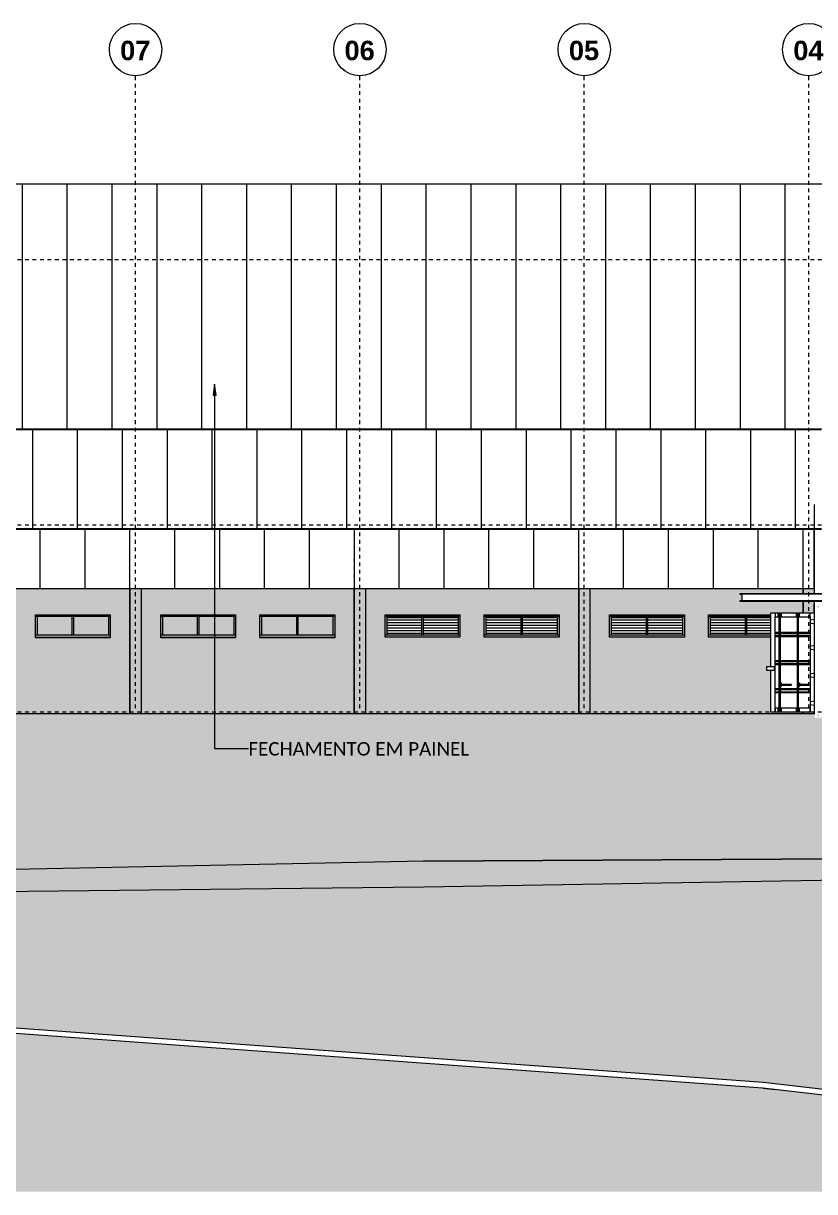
# Model space of a CAD drawing. Header units: metres. Extents: x -3 to 469, y -13 to 19.
# Drawn here: x 188.41 to 209.57, y -12.83 to 18.42 of the extents above; entities that cross this region are included whole.
import ezdxf

# ---------------------------------------------------------------- set-up
doc = ezdxf.new("R2010")
doc.units = ezdxf.units.M
doc.linetypes.add('Center', pattern=[0.03, 0.012, -0.006, 0.006, -0.006])
doc.linetypes.add('Grid Line', pattern=[0.022225, 0.0127, -0.003175, 0.003175, -0.003175])
for name, color, linetype, lineweight in [('0-1', 7, 'Continuous', 5), ('A-ANNO-KEYN', 7, 'Continuous', 5), ('A-DETL-1', 7, 'Continuous', 20), ('A-DETL-2', 7, 'Continuous', 15), ('A-DETL-3', 7, 'Continuous', 25), ('A-FLOR', 7, 'Continuous', 9), ('A-GLAZ-1', 7, 'Continuous', 5), ('A-GLAZ-CWMG', 7, 'Continuous', 5), ('A-WALL', 7, 'Continuous', 9), ('I-WALL', 7, 'Continuous', 9), ('S-COLS', 7, 'Continuous', 9), ('S-GRID-IDEN', 7, 'Continuous', 5), ('S-GRID-IDEN-1', 7, 'Continuous', 18)]:
    doc.layers.add(name, color=color, linetype=linetype, lineweight=lineweight)
for name, color, linetype, lineweight, true_color in [('A-DETL-GENF-1', 7, 'Continuous', 5, 0xb8a087), ('A-FLOR-LEVL-2', 7, 'Center', 5, 0x0080c0), ('A-FLOR-PATT-2', 7, 'Continuous', 20, 0xc0c0c0), ('A-FLOR-PATT-6', 7, 'Continuous', 20, 0xb8c78b), ('A-FLOR-PATT-7', 7, 'Continuous', 20, 0xd3dcb8), ('A-GENM-1', 7, 'Continuous', 9, 0xaaaaaa), ('A-GLAZ-2', 7, 'Continuous', 5, 0xdae3e0), ('A-GLAZ-3', 7, 'Continuous', 5, 0xf2f2f2), ('A-GLAZ-CWMG-1', 7, 'Continuous', 5, 0xf2f2f2), ('A-GLAZ-CWMG-2', 7, 'Continuous', 5, 0xe9e9e9), ('A-WALL-1', 7, 'Continuous', 9, 0xaaaaaa), ('A-WALL-PATT-2', 7, 'Continuous', 5, 0x5f5f5f), ('A-WALL-PATT-3', 7, 'Continuous', 5, 0x515151), ('A-WALL-PATT-6', 9, 'Continuous', 5, 0x808080), ('S-COLS-2', 7, 'Continuous', 9, 0xe3e2df), ('S-GRID-1', 9, 'Grid Line', 5, 0x808080)]:
    doc.layers.add(name, color=color, linetype=linetype, lineweight=lineweight, true_color=true_color)
doc.styles.add('Arial_B', font='arialbd.ttf', dxfattribs={"height": 0.52})
doc.styles.add('Calibri_2', font='calibri.ttf', dxfattribs={"height": 0.36})

# ---------------------------------------------------------------- blocks, each defined once
blk = doc.blocks.new('Viga-004 15714 - Viga-004 15714-296150-FACHADA 02')
at = {"layer": 'A-GENM-1'}
for p, q in [((-17.842, 2.47), (-17.96, 2.451)), ((-17.96, 2.451), (-17.96, 2.381)), ((-17.96, 2.381), (-17.842, 2.361))]:
    blk.add_line(p, q, dxfattribs=at)
blk = doc.blocks.new('Viga-004 15749 - Viga-004 15749-296241-FACHADA 02')
at = {"layer": 'A-GENM-1'}
for p, q in [((-17.842, 1.034), (-17.96, 1.014)), ((-17.96, 1.014), (-17.96, 0.944)), ((-17.96, 0.944), (-17.842, 0.924))]:
    blk.add_line(p, q, dxfattribs=at)
blk = doc.blocks.new('Viga-002 15894 - Viga-002 15894-296464-FACHADA 02')
at = {"layer": 'A-GENM-1'}
for p, q in [((-18.326, 2.541), (-18.326, 2.641)), ((-18.326, 2.641), (-18.308, 2.641)), ((-18.308, 2.541), (-18.326, 2.541)), ((-18.27, 2.641), (-18.251, 2.641)), ((-18.251, 2.541), (-18.27, 2.541)), ((-18.251, 2.641), (-18.251, 2.541))]:
    blk.add_line(p, q, dxfattribs=at)
blk = doc.blocks.new('Viga-007 16342 - Viga-007 16342-296873-FACHADA 02')
at = {"layer": 'A-GENM-1'}
for p, q in [((-18.797, 2.125), (-18.9, 2.125)), ((-18.9, 2.102), (-18.797, 2.102)), ((-18.9, 2.042), (-18.797, 2.042)), ((-18.9, 2.02), (-18.797, 2.02)), ((-18.308, 2.125), (-18.757, 2.125)), ((-18.757, 2.102), (-18.308, 2.102)), ((-18.757, 2.042), (-18.308, 2.042)), ((-18.757, 2.02), (-18.308, 2.02)), ((-17.96, 2.125), (-18.27, 2.125)), ((-18.27, 2.102), (-17.96, 2.102)), ((-18.27, 2.042), (-17.96, 2.042)), ((-18.27, 2.02), (-17.96, 2.02)), ((-18.9, 1.375), (-18.797, 1.375)), ((-18.9, 1.352), (-18.797, 1.352)), ((-18.9, 1.292), (-18.797, 1.292)), ((-18.9, 1.27), (-18.797, 1.27)), ((-18.758, 1.375), (-18.307, 1.375)), ((-18.758, 1.352), (-18.307, 1.352)), ((-18.758, 1.292), (-18.307, 1.292)), ((-18.758, 1.27), (-18.307, 1.27)), ((-18.27, 1.375), (-17.96, 1.375)), ((-18.27, 1.352), (-17.96, 1.352)), ((-18.27, 1.292), (-17.96, 1.292)), ((-18.27, 1.27), (-17.96, 1.27)), ((-18.9, 0.625), (-18.797, 0.625)), ((-18.9, 0.602), (-18.797, 0.602)), ((-18.9, 0.542), (-18.797, 0.542)), ((-18.9, 0.52), (-18.797, 0.52)), ((-18.758, 0.625), (-18.308, 0.625)), ((-18.758, 0.602), (-18.308, 0.602)), ((-18.758, 0.542), (-18.308, 0.542)), ((-18.758, 0.52), (-18.308, 0.52)), ((-18.27, 0.625), (-17.96, 0.625)), ((-18.27, 0.602), (-17.96, 0.602)), ((-18.27, 0.542), (-17.96, 0.542)), ((-18.27, 0.52), (-17.96, 0.52))]:
    blk.add_line(p, q, dxfattribs=at)
blk = doc.blocks.new('Viga-004 16632 - Viga-004 16632-297169-FACHADA 02')
at = {"layer": 'A-GENM-1'}
for p, q in [((-17.842, 0.291), (-17.96, 0.271)), ((-17.96, 0.271), (-17.96, 0.201)), ((-17.96, 0.201), (-17.842, 0.182))]:
    blk.add_line(p, q, dxfattribs=at)
blk = doc.blocks.new('PL 22935 - PL 22935-299407-FACHADA 02')
at = {"layer": 'A-GENM-1'}
for p, q in [((-18.795, 2.642), (-18.795, 0.002)), ((-18.757, 2.642), (-18.795, 2.642)), ((-18.757, 0.002), (-18.757, 2.642)), ((-18.795, 0.002), (-18.757, 0.002))]:
    blk.add_line(p, q, dxfattribs=at)
blk = doc.blocks.new('PL 23259 - PL 23259-299851-FACHADA 02')
at = {"layer": 'A-GENM-1'}
for p, q in [((-18.308, 2.642), (-18.308, 0.002)), ((-18.27, 2.642), (-18.308, 2.642)), ((-18.27, 0.002), (-18.27, 2.642)), ((-18.308, 0.002), (-18.27, 0.002))]:
    blk.add_line(p, q, dxfattribs=at)
blk = doc.blocks.new('Viga-002 23859 - Viga-002 23859-300181-FACHADA 02')
at = {"layer": 'A-GENM-1'}
for p, q in [((-19.12, 1.112), (-19.12, 1.212)), ((-19.12, 1.212), (-18.92, 1.212)), ((-18.92, 1.112), (-19.12, 1.112)), ((-18.92, 1.212), (-18.92, 1.112))]:
    blk.add_line(p, q, dxfattribs=at)
blk = doc.blocks.new('Viga-002 23940 - Viga-002 23940-300328-FACHADA 02')
at = {"layer": 'A-GENM-1'}
for p, q in [((-18.326, 0.002), (-18.326, 0.102)), ((-18.326, 0.102), (-18.308, 0.102)), ((-18.308, 0.002), (-18.326, 0.002)), ((-18.27, 0.102), (-18.251, 0.102)), ((-18.251, 0.002), (-18.27, 0.002)), ((-18.251, 0.102), (-18.251, 0.002))]:
    blk.add_line(p, q, dxfattribs=at)
blk = doc.blocks.new('Viga-002 23945 - Viga-002 23945-300342-FACHADA 02')
at = {"layer": 'A-GENM-1'}
for p, q in [((-18.27, 0.714), (-18.249, 0.714)), ((-18.27, 0.678), (-18.249, 0.678)), ((-18.249, 0.714), (-18.249, 0.678))]:
    blk.add_line(p, q, dxfattribs=at)
blk = doc.blocks.new('Viga-002 23962 - Viga-002 23962-300357-FACHADA 02')
at = {"layer": 'A-GENM-1'}
for p, q in [((-18.249, 0.714), (-18.249, 0.744)), ((-18.249, 0.744), (-17.984, 0.744)), ((-18.249, 0.714), (-17.984, 0.714)), ((-17.984, 0.744), (-17.984, 0.714))]:
    blk.add_line(p, q, dxfattribs=at)
blk = doc.blocks.new('Viga-002 24129 - Viga-002 24129-300683-FACHADA 02')
at = {"layer": 'A-GENM-1'}
for p, q in [((-18.736, 0.714), (-18.736, 0.744)), ((-18.736, 0.744), (-18.472, 0.744)), ((-18.736, 0.714), (-18.472, 0.714)), ((-18.472, 0.744), (-18.472, 0.714))]:
    blk.add_line(p, q, dxfattribs=at)
blk = doc.blocks.new('Viga-004 25329 - Viga-004 25329-303357-FACHADA 02')
at = {"layer": 'A-GENM-1'}
for p, q in [((-17.842, 1.775), (-17.96, 1.755)), ((-17.96, 1.755), (-17.96, 1.685)), ((-17.96, 1.685), (-17.842, 1.665))]:
    blk.add_line(p, q, dxfattribs=at)
blk = doc.blocks.new('Viga-002 25334 - Viga-002 25334-303371-FACHADA 02')
at = {"layer": 'A-GENM-1'}
for p, q in [((-18.814, 0.002), (-18.814, 0.102)), ((-18.814, 0.102), (-18.797, 0.102)), ((-18.797, 0.002), (-18.814, 0.002)), ((-18.757, 0.102), (-18.739, 0.102)), ((-18.739, 0.002), (-18.757, 0.002)), ((-18.739, 0.102), (-18.739, 0.002))]:
    blk.add_line(p, q, dxfattribs=at)
blk = doc.blocks.new('Viga-002 25388 - Viga-002 25388-303399-FACHADA 02')
at = {"layer": 'A-GENM-1'}
for p, q in [((-18.27, 0.779), (-18.249, 0.779)), ((-18.27, 0.744), (-18.249, 0.744)), ((-18.249, 0.779), (-18.249, 0.744))]:
    blk.add_line(p, q, dxfattribs=at)
blk = doc.blocks.new('Viga-002 26996 - Viga-002 26996-305458-FACHADA 02')
at = {"layer": 'A-GENM-1'}
for p, q in [((-18.758, 0.714), (-18.736, 0.714)), ((-18.758, 0.678), (-18.736, 0.678)), ((-18.736, 0.714), (-18.736, 0.678))]:
    blk.add_line(p, q, dxfattribs=at)
blk = doc.blocks.new('Viga-002 27172 - Viga-002 27172-305726-FACHADA 02')
at = {"layer": 'A-GENM-1'}
for p, q in [((-18.814, 2.541), (-18.814, 2.641)), ((-18.814, 2.641), (-18.797, 2.641)), ((-18.797, 2.541), (-18.814, 2.541)), ((-18.757, 2.641), (-18.739, 2.641)), ((-18.739, 2.541), (-18.757, 2.541)), ((-18.739, 2.641), (-18.739, 2.541))]:
    blk.add_line(p, q, dxfattribs=at)
blk = doc.blocks.new('Viga-002 27309 - Viga-002 27309-305844-FACHADA 02')
at = {"layer": 'A-GENM-1'}
for p, q in [((-18.758, 0.779), (-18.736, 0.779)), ((-18.758, 0.744), (-18.736, 0.744)), ((-18.736, 0.779), (-18.736, 0.744))]:
    blk.add_line(p, q, dxfattribs=at)
blk = doc.blocks.new('PL 215396 - PL 215396-308614-FACHADA 02')
at = {"layer": 'A-GENM-1'}
blk.add_line((-17.842, -0.03), (-17.842, 2.64), dxfattribs=at)
blk = doc.blocks.new('Viga-009 - Viga-009-314955-FACHADA 02')
at = {"layer": 'A-GENM-1'}
for p, q in [((-19.78, 3.16), (-19.84, 3.16)), ((-19.84, 3.16), (-19.84, 3.15)), ((-19.84, 3.15), (-19.785, 3.15)), ((-19.785, 3.15), (-19.785, 2.97)), ((-19.785, 2.97), (-19.84, 2.97)), ((-19.84, 2.97), (-19.84, 2.96)), ((-19.84, 2.96), (-19.78, 2.96))]:
    blk.add_line(p, q, dxfattribs=at)
blk = doc.blocks.new('Viga-005 31589 - Viga-005 31589-319699-FACHADA 02')
at = {"layer": 'A-GENM-1'}
for p, q in [((-19.78, 3.15), (-19.78, 3.16)), ((-16.9, 3.16), (-19.78, 3.16)), ((-19.78, 2.97), (-19.78, 3.15)), ((-16.9, 3.15), (-19.78, 3.15)), ((-16.9, 3.16), (-16.9, 3.15)), ((-16.9, 3.15), (-16.9, 2.97)), ((-19.78, 2.96), (-19.78, 2.97)), ((-16.9, 2.97), (-19.78, 2.97)), ((-19.78, 2.96), (-16.9, 2.96)), ((-16.9, 2.97), (-16.9, 2.96))]:
    blk.add_line(p, q, dxfattribs=at)
blk = doc.blocks.new('PL 363793 - PL 363793-331269-FACHADA 02')
at = {"layer": 'A-GENM-1'}
for p, q in [((-17.842, 3.16), (-17.842, 5.55)), ((-17.842, 2.88), (-17.842, 2.96))]:
    blk.add_line(p, q, dxfattribs=at)
blk = doc.blocks.new('CONTAINER-R01_rvt-2-FACHADA 02')
at = {"layer": 'A-WALL-1'}
for p, q in [((-18.9, 2.64), (-19.021, 2.64)), ((-19.021, 2.64), (-19.021, 1.212)), ((-18.814, 2.64), (-18.9, 2.64)), ((-18.9, 2.64), (-18.9, 2.54)), ((-18.9, 0.002), (-18.9, 2.54)), ((-18.9, 2.54), (-18.797, 2.54)), ((-18.757, 2.54), (-18.308, 2.54)), ((-18.326, 2.64), (-18.739, 2.64)), ((-18.27, 2.54), (-17.96, 2.54)), ((-17.96, 2.64), (-18.251, 2.64)), ((-17.842, 2.64), (-17.96, 2.64)), ((-17.96, 2.54), (-17.96, 2.64)), ((-17.96, 2.54), (-17.96, 0.002)), ((-19.021, 1.112), (-19.021, 0.002)), ((-19.021, 0.002), (-18.9, 0.002)), ((-18.814, 0.102), (-18.9, 0.102)), ((-18.9, 0.102), (-18.9, 0.002)), ((-18.9, 0.002), (-18.814, 0.002)), ((-18.326, 0.102), (-18.739, 0.102)), ((-18.739, 0.002), (-18.327, 0.002)), ((-17.96, 0.102), (-18.251, 0.102)), ((-18.251, 0.002), (-17.96, 0.002)), ((-17.96, 0.002), (-17.96, 0.102)), ((-17.96, 0.002), (-17.842, 0.002))]:
    blk.add_line(p, q, dxfattribs=at)
at = {"layer": 'A-GENM-1'}
for name in ['PL 363793 - PL 363793-331269-FACHADA 02', 'Viga-009 - Viga-009-314955-FACHADA 02', 'Viga-005 31589 - Viga-005 31589-319699-FACHADA 02', 'Viga-002 27172 - Viga-002 27172-305726-FACHADA 02', 'PL 22935 - PL 22935-299407-FACHADA 02', 'Viga-002 15894 - Viga-002 15894-296464-FACHADA 02', 'PL 23259 - PL 23259-299851-FACHADA 02', 'PL 215396 - PL 215396-308614-FACHADA 02', 'Viga-004 15714 - Viga-004 15714-296150-FACHADA 02', 'Viga-007 16342 - Viga-007 16342-296873-FACHADA 02', 'Viga-004 25329 - Viga-004 25329-303357-FACHADA 02', 'Viga-002 23859 - Viga-002 23859-300181-FACHADA 02', 'Viga-004 15749 - Viga-004 15749-296241-FACHADA 02', 'Viga-002 27309 - Viga-002 27309-305844-FACHADA 02', 'Viga-002 26996 - Viga-002 26996-305458-FACHADA 02', 'Viga-002 24129 - Viga-002 24129-300683-FACHADA 02', 'Viga-002 25388 - Viga-002 25388-303399-FACHADA 02', 'Viga-002 23945 - Viga-002 23945-300342-FACHADA 02', 'Viga-002 23962 - Viga-002 23962-300357-FACHADA 02', 'Viga-002 25334 - Viga-002 25334-303371-FACHADA 02', 'Viga-002 23940 - Viga-002 23940-300328-FACHADA 02', 'Viga-004 16632 - Viga-004 16632-297169-FACHADA 02']:
    blk.add_blockref(name, (0, 0), dxfattribs=at)
blk = doc.blocks.new('Rectangular Mullion - _Perfil C 150-4395373-FACHADA 02')
at = {"layer": 'A-GLAZ-CWMG-1'}
blk.add_hatch(color=256, dxfattribs=at).paths.add_polyline_path([(-18.15, 7.55), (-18.171, 7.55), (-18.171, 7.55)])
blk = doc.blocks.new('Rectangular Mullion - _Perfil C 150-4395374-FACHADA 02')
at = {"layer": 'A-GLAZ-CWMG-1'}
blk.add_hatch(color=256, dxfattribs=at).paths.add_polyline_path([(-18.171, 4.9), (-18.15, 4.9), (-18.171, 4.9)])
blk = doc.blocks.new('JANELA-2 MOD - JA00_1-200X60-4294609-FACHADA 02')
at = {"layer": 'A-GLAZ-1'}
h = blk.add_hatch(dxfattribs=at)
h.set_pattern_fill('FP_27', color=256, style=0, pattern_type=2)
h.set_pattern_definition([(180, (-28.618, 1.2), (9e-18, 0.07), [])])
h.paths.add_polyline_path([(-25.7, 2.05), (-25.7, 2.55), (-26.625, 2.55), (-26.625, 2.05), (-26.307, 2.05)])
h = blk.add_hatch(dxfattribs=at)
h.set_pattern_fill('FP_26', color=256, style=0, pattern_type=2)
h.set_pattern_definition([(180, (-22.732, 1.2), (9e-18, 0.07), [])])
h.paths.add_polyline_path([(-25.65, 2.55), (-25.65, 2.05), (-24.725, 2.05), (-24.725, 2.55)])
at = {"layer": 'A-GLAZ-3'}
for points in [[(-26.675, 2.55), (-24.675, 2.55), (-24.675, 2.6), (-26.675, 2.6)], [(-26.675, 2.55), (-26.675, 2.05), (-26.625, 2.05), (-26.625, 2.55)], [(-25.7, 2.55), (-25.7, 2.05), (-25.65, 2.05), (-25.65, 2.55)], [(-24.675, 2.55), (-24.725, 2.55), (-24.725, 2.05), (-24.675, 2.05)], [(-24.675, 2), (-24.675, 2.05), (-26.675, 2.05), (-26.675, 2), (-26.307, 2)]]:
    blk.add_hatch(color=256, dxfattribs=at).paths.add_polyline_path(points)
at = {"layer": 'A-GLAZ-1'}
for p, q in [((-26.625, 2.55), (-26.675, 2.55)), ((-24.675, 2.55), (-26.675, 2.55)), ((-26.625, 2.05), (-26.625, 2.55)), ((-25.7, 2.55), (-25.7, 2.05)), ((-25.65, 2.55), (-25.7, 2.55)), ((-25.65, 2.05), (-25.65, 2.55)), ((-24.725, 2.55), (-24.725, 2.05)), ((-24.675, 2.55), (-24.725, 2.55)), ((-26.625, 2.05), (-26.675, 2.05)), ((-24.675, 2.05), (-26.675, 2.05)), ((-25.65, 2.05), (-25.7, 2.05)), ((-24.675, 2.05), (-24.725, 2.05))]:
    blk.add_line(p, q, dxfattribs=at)
blk = doc.blocks.new('Rectangular Mullion - Perfil C 200 RETO-4759830-FACHADA 02')
at = {"layer": 'A-GLAZ-CWMG-2'}
blk.add_hatch(color=256, dxfattribs=at).paths.add_polyline_path([(-17.842, 3.631), (-17.85, 3.631), (-17.85, 3.556), (-17.842, 3.556)])
at = {"layer": 'A-GLAZ-CWMG'}
for p, q in [((-17.842, 3.631), (-17.85, 3.631)), ((-17.842, 3.556), (-17.85, 3.556))]:
    blk.add_line(p, q, dxfattribs=at)
blk = doc.blocks.new('JANELA-2 MOD - JA00_2-200X60-4868584-FACHADA 02')
at = {"layer": 'A-GLAZ-2'}
for points in [[(-56.351, 2.05), (-55.7, 2.05), (-55.7, 2.55), (-56.625, 2.55), (-56.625, 2.05)], [(-54.725, 2.55), (-55.65, 2.55), (-55.65, 2.05), (-54.725, 2.05)]]:
    blk.add_hatch(color=256, dxfattribs=at).paths.add_polyline_path(points)
at = {"layer": 'A-GLAZ-3'}
for points in [[(-56.675, 2.55), (-54.675, 2.55), (-54.675, 2.6), (-56.675, 2.6)], [(-56.675, 2.55), (-56.675, 2.05), (-56.625, 2.05), (-56.625, 2.55)], [(-55.65, 2.55), (-55.7, 2.55), (-55.7, 2.05), (-55.65, 2.05)], [(-54.725, 2.05), (-54.675, 2.05), (-54.675, 2.55), (-54.725, 2.55)], [(-56.675, 2), (-54.675, 2), (-54.675, 2.05), (-56.675, 2.05), (-56.675, 2.015)]]:
    blk.add_hatch(color=256, dxfattribs=at).paths.add_polyline_path(points)
at = {"layer": 'A-GLAZ-1'}
for p, q in [((-56.625, 2.55), (-56.675, 2.55)), ((-54.675, 2.55), (-56.675, 2.55)), ((-56.625, 2.05), (-56.625, 2.55)), ((-55.7, 2.55), (-55.7, 2.05)), ((-55.65, 2.55), (-55.7, 2.55)), ((-55.65, 2.05), (-55.65, 2.55)), ((-54.725, 2.55), (-54.725, 2.05)), ((-54.675, 2.55), (-54.725, 2.55)), ((-56.625, 2.05), (-56.675, 2.05)), ((-54.675, 2.05), (-56.675, 2.05)), ((-55.65, 2.05), (-55.7, 2.05)), ((-54.675, 2.05), (-54.725, 2.05))]:
    blk.add_line(p, q, dxfattribs=at)
blk = doc.blocks.new('JANELA-2 MOD - JA00_2-200X60-4868583-FACHADA 02')
at = {"layer": 'A-GLAZ-2'}
for points in [[(-59.275, 2.55), (-59.275, 2.05), (-58.35, 2.05), (-58.35, 2.55)], [(-57.375, 2.05), (-57.375, 2.55), (-58.3, 2.55), (-58.3, 2.05), (-58.02, 2.05)]]:
    blk.add_hatch(color=256, dxfattribs=at).paths.add_polyline_path(points)
at = {"layer": 'A-GLAZ-3'}
for points in [[(-59.325, 2.55), (-57.325, 2.55), (-57.325, 2.6), (-59.325, 2.6)], [(-59.325, 2.55), (-59.325, 2.05), (-59.275, 2.05), (-59.275, 2.55)], [(-58.35, 2.55), (-58.35, 2.05), (-58.3, 2.05), (-58.3, 2.55)], [(-57.325, 2.55), (-57.375, 2.55), (-57.375, 2.05), (-57.325, 2.05)], [(-57.325, 2), (-57.325, 2.05), (-59.325, 2.05), (-59.325, 2), (-58.02, 2)]]:
    blk.add_hatch(color=256, dxfattribs=at).paths.add_polyline_path(points)
at = {"layer": 'A-GLAZ-1'}
for p, q in [((-59.275, 2.55), (-59.325, 2.55)), ((-57.325, 2.55), (-59.325, 2.55)), ((-59.275, 2.05), (-59.275, 2.55)), ((-58.35, 2.55), (-58.35, 2.05)), ((-58.3, 2.55), (-58.35, 2.55)), ((-58.3, 2.05), (-58.3, 2.55)), ((-57.375, 2.55), (-57.375, 2.05)), ((-57.325, 2.55), (-57.375, 2.55)), ((-59.275, 2.05), (-59.325, 2.05)), ((-57.325, 2.05), (-59.325, 2.05)), ((-58.3, 2.05), (-58.35, 2.05)), ((-57.325, 2.05), (-57.375, 2.05))]:
    blk.add_line(p, q, dxfattribs=at)
blk = doc.blocks.new('JANELA-2 MOD - JA00_1-200X60-4868822-FACHADA 02')
at = {"layer": 'A-GLAZ-1'}
h = blk.add_hatch(dxfattribs=at)
h.set_pattern_fill('FP_42', color=256, style=0, pattern_type=2)
h.set_pattern_definition([(0, (-31.268, 1.2), (0, 0.07), [])])
h.paths.add_polyline_path([(-28.35, 2.55), (-29.275, 2.55), (-29.275, 2.05), (-28.35, 2.05)])
h = blk.add_hatch(dxfattribs=at)
h.set_pattern_fill('FP_43', color=256, style=0, pattern_type=2)
h.set_pattern_definition([(0, (-25.382, 1.2), (0, 0.07), [])])
h.paths.add_polyline_path([(-27.977, 2.05), (-27.375, 2.05), (-27.375, 2.55), (-28.3, 2.55), (-28.3, 2.05)])
at = {"layer": 'A-GLAZ-3'}
for points in [[(-29.325, 2.55), (-27.325, 2.55), (-27.325, 2.6), (-29.325, 2.6)], [(-29.325, 2.55), (-29.325, 2.05), (-29.275, 2.05), (-29.275, 2.55)], [(-28.3, 2.55), (-28.35, 2.55), (-28.35, 2.05), (-28.3, 2.05)], [(-27.325, 2.55), (-27.375, 2.55), (-27.375, 2.05), (-27.325, 2.05)], [(-27.325, 2), (-27.325, 2.05), (-29.325, 2.05), (-29.325, 2), (-27.977, 2)]]:
    blk.add_hatch(color=256, dxfattribs=at).paths.add_polyline_path(points)
at = {"layer": 'A-GLAZ-1'}
for p, q in [((-29.275, 2.55), (-29.325, 2.55)), ((-27.325, 2.55), (-29.325, 2.55)), ((-29.275, 2.05), (-29.275, 2.55)), ((-28.35, 2.55), (-28.35, 2.05)), ((-28.3, 2.55), (-28.35, 2.55)), ((-28.3, 2.05), (-28.3, 2.55)), ((-27.375, 2.55), (-27.375, 2.05)), ((-27.325, 2.55), (-27.375, 2.55)), ((-29.275, 2.05), (-29.325, 2.05)), ((-27.325, 2.05), (-29.325, 2.05)), ((-28.3, 2.05), (-28.35, 2.05)), ((-27.325, 2.05), (-27.375, 2.05))]:
    blk.add_line(p, q, dxfattribs=at)
blk = doc.blocks.new('JANELA-2 MOD - JA00_1-200X60-V42-FACHADA 02')
at = {"layer": 'A-GLAZ-1'}
h = blk.add_hatch(dxfattribs=at)
h.set_pattern_fill('FP_45', color=256, style=0, pattern_type=2)
h.set_pattern_definition([(180, (-22.618, 1.2), (9e-18, 0.07), [])])
h.paths.add_polyline_path([(-20.625, 2.55), (-20.625, 2.05), (-19.7, 2.05), (-19.7, 2.55)])
h = blk.add_hatch(dxfattribs=at)
h.set_pattern_fill('FP_44', color=256, style=0, pattern_type=2)
h.set_pattern_definition([(180, (-16.732, 1.2), (9e-18, 0.07), [])])
h.paths.add_polyline_path([(-19.631, 2.05), (-19.021, 2.05), (-19.021, 2.55), (-19.65, 2.55), (-19.65, 2.05)])
at = {"layer": 'A-GLAZ-3'}
for points in [[(-19.631, 2.55), (-19.021, 2.55), (-19.021, 2.6), (-20.675, 2.6), (-20.675, 2.55)], [(-20.675, 2.55), (-20.675, 2.05), (-20.625, 2.05), (-20.625, 2.55)], [(-19.7, 2.55), (-19.7, 2.05), (-19.65, 2.05), (-19.65, 2.55)], [(-19.021, 2), (-19.021, 2.05), (-20.675, 2.05), (-20.675, 2), (-19.631, 2)]]:
    blk.add_hatch(color=256, dxfattribs=at).paths.add_polyline_path(points)
at = {"layer": 'A-GLAZ-1'}
for p, q in [((-20.625, 2.55), (-20.675, 2.55)), ((-19.021, 2.55), (-20.675, 2.55)), ((-20.625, 2.05), (-20.625, 2.55)), ((-19.7, 2.55), (-19.7, 2.05)), ((-19.65, 2.55), (-19.7, 2.55)), ((-19.65, 2.05), (-19.65, 2.55)), ((-20.625, 2.05), (-20.675, 2.05)), ((-19.021, 2.05), (-20.675, 2.05)), ((-19.65, 2.05), (-19.7, 2.05))]:
    blk.add_line(p, q, dxfattribs=at)
blk = doc.blocks.new('Eixo - CABEÇA DE EIXO - PRETO-498843-FACHADA 02')
at = {"layer": 'S-GRID-IDEN-1'}
blk.add_circle((0, 17.715), 0.7, dxfattribs=at)

msp = doc.modelspace()

# ---------------------------------------------------------------- hatches: boundary and pattern name
at = {"layer": 'A-ANNO-KEYN'}
msp.add_hatch(color=256, dxfattribs=at).paths.add_polyline_path([(193.522, 8.769), (193.482, 8.469), (193.561, 8.469)])
at = {"layer": 'A-DETL-GENF-1'}
h = msp.add_hatch(dxfattribs=at)
h.set_pattern_fill('FP_46', color=256, style=0, pattern_type=2)
h.set_pattern_definition([(45, (137.353, 0), (0, 1.796051), [1.27, -1.27]), (45, (137.689, -0.3368), (0, 1.796051), [1.27, -1.27]), (45, (138.026, -0.6735), (0, 1.796051), [1.27, -1.27]), (135, (137.353, 0.2245), (-1.796051, 1e-16), [1.27, -1.27]), (135, (137.689, 0.5613), (-1.796051, 1e-16), [1.27, -1.27]), (135, (138.026, 0.898), (-1.796051, 1e-16), [1.27, -1.27])])
h.paths.add_polyline_path([(233.647, -12.828), (234.482, -12.828), (234.482, -12.431), (226.229, -12.143), (208.181, -10.058), (174.415, -7.6), (143.29, -5.2), (141.16, -5.2), (127.662, -4.454), (127.662, -12.828), (232.813, -12.828)])
at = {"layer": 'A-FLOR-PATT-2'}
for points in [[(208.204, -9.91), (175.806, -7.42), (174.415, -7.45), (208.181, -9.908)], [(208.513, -10.097), (208.204, -10.06), (208.244, -10.066)], [(208.217, -10.062), (208.204, -10.06), (208.204, -10.061)]]:
    msp.add_hatch(color=256, dxfattribs=at).paths.add_polyline_path(points)
at = {"layer": 'A-FLOR-PATT-6'}
h = msp.add_hatch(color=256, dxfattribs=at)
h.paths.add_polyline_path([(199.105, -3.99), (213.298, -2.101), (213.298, -1.1), (213.488, -1.1), (213.488, -0.18), (213.298, -0.18), (213.298, -0.14), (209.746, -0.14), (209.746, -0.15), (209.568, -0.15), (209.568, -0.05), (177.612, -0.05), (194.424, -3.132)])
h.paths.add_polyline_path([(213.698, -2.048), (214, -2.008), (213.698, -1.773)])
h.paths.add_polyline_path([(214.278, -1.971), (216.802, -1.635), (213.846, -1.635), (213.925, -1.696)])
h.paths.add_polyline_path([(218.028, -1.472), (228.713, -0.05), (223.083, -0.05), (223.083, -0.14), (221.76, -0.14), (221.76, -0.15), (221.582, -0.15), (221.582, -0.14), (218.028, -0.14), (218.028, -0.18), (217.838, -0.18), (217.838, -1.1), (218.028, -1.1), (218.028, -1.14)])
h.paths.add_polyline_path([(213.698, -1.435), (217.628, -1.435), (217.628, -1.1), (217.818, -1.1), (217.818, -0.8), (213.508, -0.8), (213.508, -1.1), (213.698, -1.1), (213.698, -1.417)])
h.paths.add_polyline_path([(214.453, -0.483), (217.818, -0.483), (217.818, -0.18), (217.628, -0.18), (217.628, -0.14), (213.698, -0.14), (213.698, -0.18), (213.508, -0.18), (213.508, -0.483), (213.618, -0.483)])
h.paths.add_polyline_path([(209.657, -0.12), (209.67, -0.117), (209.678, -0.111), (209.685, -0.101), (209.687, -0.093), (209.686, -0.082), (209.681, -0.072), (209.674, -0.065), (209.665, -0.061), (209.653, -0.06), (209.644, -0.063), (209.635, -0.07), (209.63, -0.077), (209.627, -0.087), (209.628, -0.099), (209.632, -0.107), (209.64, -0.114), (209.649, -0.119), (209.654, -0.12)])
for points in [[(180.518, -4.37), (199.105, -3.99), (177.612, -0.05), (178.719, -1.696)], [(181.547, -7.8), (199.105, -4.68), (178.698, -4.9), (181.35, -7.6)], [(204.805, -9.649), (199.105, -4.68), (181.547, -7.8), (186.367, -8.232), (199.105, -9.211)]]:
    msp.add_hatch(color=256, dxfattribs=at).paths.add_polyline_path(points)
h = msp.add_hatch(color=256, dxfattribs=at)
h.paths.add_polyline_path([(199.105, -3.99), (213.298, -3.906), (213.298, -2.101), (201.1, -3.724)])
h.paths.add_polyline_path([(213.698, -3.904), (214.489, -3.899), (215.46, -3.144), (214, -2.008), (213.698, -2.048)])
h.paths.add_polyline_path([(214.817, -3.897), (216.416, -3.888), (215.623, -3.27)])
h.paths.add_polyline_path([(216.74, -3.886), (217.628, -3.881), (217.628, -1.71), (215.785, -3.144)])
h.paths.add_polyline_path([(218.028, -3.878), (227.873, -3.82), (228.713, -0.05), (218.028, -1.472), (218.028, -1.696)])
h.paths.add_polyline_path([(215.623, -3.017), (217.399, -1.635), (216.802, -1.635), (214.278, -1.971), (214.453, -2.107)])
h = msp.add_hatch(color=256, dxfattribs=at)
h.paths.add_polyline_path([(205.631, -9.712), (213.298, -6.831), (213.298, -4.442), (199.105, -4.68), (204.805, -9.649), (205.105, -9.672)])
h.paths.add_polyline_path([(213.698, -6.681), (215.075, -6.164), (213.698, -5.093), (213.698, -5.407)])
h.paths.add_polyline_path([(215.294, -6.081), (216.565, -5.604), (217.399, -4.955), (213.846, -4.955), (214.453, -5.427)])
h.paths.add_polyline_path([(217.195, -5.367), (217.628, -5.204), (217.628, -5.03)])
h.paths.add_polyline_path([(218.028, -5.054), (219.955, -4.33), (218.028, -4.362), (218.028, -4.927)])
h.paths.add_polyline_path([(217.531, -4.755), (217.048, -4.379), (214.135, -4.428), (213.714, -4.755), (214.639, -4.755)])
h.paths.add_polyline_path([(217.628, -4.577), (217.628, -4.369), (217.366, -4.373)])
h.paths.add_polyline_path([(213.698, -4.514), (213.802, -4.433), (213.698, -4.435)])
h = msp.add_hatch(color=256, dxfattribs=at)
h.paths.add_polyline_path([(226.83, -11.948), (227.132, -11.943), (219.955, -4.33), (218.028, -5.054), (218.028, -11.075), (219.967, -11.304), (226.807, -11.946)])
h.paths.add_polyline_path([(217.628, -11.027), (217.628, -8.34), (215.785, -9.774), (217.355, -10.995)])
h.paths.add_polyline_path([(216.971, -10.949), (215.623, -9.9), (214.631, -10.672), (215.75, -10.805)])
h.paths.add_polyline_path([(214.348, -10.638), (215.46, -9.774), (213.698, -8.403), (213.698, -10.561), (214.265, -10.629)])
h.paths.add_polyline_path([(213.298, -10.514), (213.298, -6.831), (205.631, -9.712), (208.204, -9.91), (213.266, -10.51)])
h.paths.add_polyline_path([(215.623, -9.647), (217.386, -8.275), (213.859, -8.275), (215.603, -9.631)])
h.paths.add_polyline_path([(214.732, -8.075), (217.531, -8.075), (215.623, -6.59), (213.714, -8.075), (214.639, -8.075)])
h.paths.add_polyline_path([(217.628, -7.897), (217.628, -5.204), (217.195, -5.367), (215.785, -6.464), (217.261, -7.611)])
h.paths.add_polyline_path([(213.698, -7.834), (215.46, -6.464), (215.075, -6.164), (213.698, -6.681)])
h.paths.add_polyline_path([(215.623, -6.337), (216.565, -5.604), (215.294, -6.081)])
at = {"layer": 'A-FLOR-PATT-7'}
for points in [[(199.105, -4.68), (199.105, -3.99), (180.518, -4.37), (194.424, -4.602)], [(178.698, -4.9), (199.105, -4.68), (180.518, -4.37)]]:
    msp.add_hatch(color=256, dxfattribs=at).paths.add_polyline_path(points)
h = msp.add_hatch(color=256, dxfattribs=at)
h.paths.add_polyline_path([(228.561, -3.839), (228.596, -3.838), (228.64, -3.837)])
h.paths.add_polyline_path([(219.955, -4.33), (229.029, -3.82), (228.603, -3.822), (228.561, -3.839), (228.424, -3.841), (228.079, -3.835), (227.873, -3.827), (218.028, -3.882), (218.028, -4.299)])
h.paths.add_polyline_path([(217.628, -4.292), (217.628, -3.885), (216.745, -3.89), (217.254, -4.286)])
h.paths.add_polyline_path([(216.921, -4.281), (216.421, -3.892), (214.812, -3.901), (214.377, -4.239), (214.453, -4.24)])
h.paths.add_polyline_path([(214.058, -4.234), (214.484, -3.903), (213.698, -3.907), (213.698, -4.228)])
h.paths.add_polyline_path([(213.298, -4.221), (213.298, -3.909), (199.105, -3.99), (207.777, -4.131)])
h = msp.add_hatch(color=256, dxfattribs=at)
h.paths.add_polyline_path([(199.105, -4.68), (213.298, -4.442), (213.298, -4.221), (199.105, -3.99)])
h.paths.add_polyline_path([(213.698, -4.435), (213.802, -4.433), (214.058, -4.234), (213.698, -4.228)])
h.paths.add_polyline_path([(214.135, -4.428), (217.048, -4.379), (216.921, -4.281), (214.377, -4.239)])
h.paths.add_polyline_path([(217.366, -4.373), (217.628, -4.369), (217.628, -4.292), (217.254, -4.286)])
h.paths.add_polyline_path([(218.028, -4.362), (219.955, -4.33), (218.028, -4.299)])
at = {"layer": 'A-WALL-PATT-2'}
h = msp.add_hatch(dxfattribs=at)
h.set_pattern_fill('FP_29', color=256, style=0, pattern_type=2)
h.set_pattern_definition([(90, (147.581, 0), (-1.2, 7e-17), [])])
h.paths.add_polyline_path([(148.781, 0.85), (161.258, 0.85), (161.258, 4.9), (161.058, 4.9), (161.058, 7.55), (209.748, 7.55), (209.748, 5.67), (221.76, 5.668), (221.761, 5.55), (221.798, 5.55), (221.798, 3.16), (223.76, 3.16), (223.76, 3.15), (223.705, 3.15), (223.705, 2.97), (223.76, 2.97), (223.76, 2.96), (221.798, 2.96), (221.797, 2.91), (221.76, 2.909), (221.762, 2.642), (222.941, 2.64), (222.941, 2.02), (223.059, 2.02), (223.059, 1.11), (223.083, 1.11), (223.083, 0.85), (228.035, 0.85), (228.035, 14.113), (148.781, 14.113), (148.781, 0.855)])
h.paths.add_polyline_path([(221.582, 2.76), (221.582, 2.77), (221.558, 2.769), (221.558, 2.76), (221.573, 2.76)])
h.paths.add_polyline_path([(221.671, 2.79), (221.684, 2.793), (221.692, 2.799), (221.698, 2.807), (221.701, 2.817), (221.7, 2.828), (221.695, 2.837), (221.688, 2.844), (221.679, 2.849), (221.667, 2.85), (221.658, 2.847), (221.65, 2.841), (221.644, 2.833), (221.641, 2.823), (221.642, 2.812), (221.646, 2.803), (221.654, 2.796), (221.663, 2.791), (221.667, 2.79)])
h.paths.add_polyline_path([(209.558, 4.12), (209.566, 4.12), (209.566, 4.9), (209.558, 4.9), (209.558, 4.218)])
h = msp.add_hatch(dxfattribs=at)
h.set_pattern_fill('FP_21', color=256, style=0, pattern_type=2)
h.set_pattern_definition([(90, (158.658, 0), (-1.2, 7e-17), [])])
h.paths.add_polyline_path([(190.252, 4.9), (209.566, 4.9), (209.568, 5.67), (209.748, 5.67), (209.748, 7.55), (161.098, 7.55), (161.098, 4.9), (190.043, 4.9)])
h = msp.add_hatch(dxfattribs=at)
h.set_pattern_fill('FP_31', color=256, style=0, pattern_type=2)
h.set_pattern_definition([(90, (158.858, 0), (-1.2, 7e-17), [])])
h.paths.add_polyline_path([(186.288, 3.3), (209.558, 3.3), (209.558, 4.9), (161.258, 4.9), (161.258, 3.3), (186.079, 3.3)])
h = msp.add_hatch(dxfattribs=at)
h.set_pattern_fill('FP_30', color=256, style=0, pattern_type=2)
h.set_pattern_definition([(90, (228.0146, 0), (-1.2, 7e-17), [])])
h.paths.add_polyline_path([(209.566, 2.93), (209.566, 2.96), (209.558, 2.96), (209.558, 2.93)])
h.paths.add_polyline_path([(209.558, 3.16), (209.566, 3.16), (209.566, 3.556), (209.558, 3.556), (209.558, 3.175)])
h.paths.add_polyline_path([(209.566, 3.631), (209.566, 4.12), (209.558, 4.12), (209.558, 3.631)])
at = {"layer": 'A-WALL-PATT-3'}
h = msp.add_hatch(dxfattribs=at)
h.set_pattern_fill('FP_25', color=256, style=0, pattern_type=2)
h.set_pattern_definition([(0, (209.46295, 0), (0, 0.2), []), (90, (209.46295, 0), (-0.2, 0.2), [0.2, -0.2])])
h.paths.add_polyline_path([(167.676, -0.05), (173.258, -0.05), (173.258, 3.3), (167.558, 3.3), (167.558, -0.05), (167.583, -0.05)])
h.paths.add_polyline_path([(173.558, -0.05), (179.258, -0.05), (179.258, 3.3), (173.558, 3.3), (173.558, 0.044)])
h.paths.add_polyline_path([(179.558, -0.05), (185.258, -0.05), (185.258, 3.3), (179.558, 3.3), (179.558, 0.044)])
h.paths.add_polyline_path([(185.616, -0.05), (191.258, -0.05), (191.258, 3.3), (185.558, 3.3), (185.558, -0.05)])
h.paths.add_polyline_path([(191.616, -0.05), (197.258, -0.05), (197.258, 3.3), (191.558, 3.3), (191.558, -0.05)])
h.paths.add_polyline_path([(197.615, -0.05), (203.258, -0.05), (203.258, 3.3), (197.558, 3.3), (197.558, -0.05)])
h.paths.add_polyline_path([(203.558, -0.05), (209.258, -0.05), (209.258, 0.002), (208.387, 0.002), (208.387, 1.112), (208.288, 1.112), (208.288, 1.212), (208.387, 1.212), (208.387, 2), (206.733, 2), (206.733, 2.6), (208.387, 2.6), (208.387, 2.64), (209.258, 2.64), (209.258, 2.96), (207.568, 2.96), (207.568, 2.97), (207.623, 2.97), (207.623, 3.15), (207.568, 3.15), (207.568, 3.16), (209.258, 3.16), (209.258, 3.3), (203.558, 3.3), (203.558, 0.044)])
h.paths.add_polyline_path([(171.057, 1.98), (170.733, 1.98), (170.733, 2.6), (172.733, 2.6), (172.733, 1.98), (172.726, 1.98)])
h.paths.add_polyline_path([(192.755, 1.98), (192.083, 1.98), (192.083, 2.6), (194.083, 2.6), (194.083, 1.98)])
h.paths.add_polyline_path([(174.083, 1.98), (174.083, 2.6), (176.083, 2.6), (176.083, 1.98), (174.395, 1.98)])
h.paths.add_polyline_path([(184.733, 1.98), (182.733, 1.98), (182.733, 2.6), (184.733, 2.6), (184.733, 2)])
h.paths.add_polyline_path([(181.072, 1.98), (180.083, 1.98), (180.083, 2.6), (182.083, 2.6), (182.083, 1.98)])
h.paths.add_polyline_path([(178.568, 1.98), (176.733, 1.98), (176.733, 2.6), (178.733, 2.6), (178.733, 1.98)])
h.paths.add_polyline_path([(187.748, 1.98), (186.083, 1.98), (186.083, 2.6), (188.083, 2.6), (188.083, 1.98)])
h.paths.add_polyline_path([(188.733, 1.98), (188.733, 2.6), (190.733, 2.6), (190.733, 1.98), (189.417, 1.98)])
h.paths.add_polyline_path([(196.093, 1.98), (194.733, 1.98), (194.733, 2.6), (196.733, 2.6), (196.733, 1.98)])
h.paths.add_polyline_path([(169.388, 1.98), (168.083, 1.98), (168.083, 2.6), (170.083, 2.6), (170.083, 1.98)])
h.paths.add_polyline_path([(206.083, 2), (204.083, 2), (204.083, 2.6), (206.083, 2.6), (206.083, 2.015)])
h.paths.add_polyline_path([(198.083, 2), (198.083, 2.6), (200.083, 2.6), (200.083, 2), (199.431, 2)])
h.paths.add_polyline_path([(202.733, 2), (200.733, 2), (200.733, 2.6), (202.733, 2.6), (202.733, 2.015)])
at = {"layer": 'A-WALL-PATT-6'}
h = msp.add_hatch(dxfattribs=at)
h.set_pattern_fill('FP_24', color=256, style=0, pattern_type=2)
h.set_pattern_definition([(0, (215.49795, 0), (0, 0.335), []), (90, (215.49795, 0), (-0.6, 4e-17), [])])
h.paths.add_polyline_path([(209.566, 2.9), (209.566, 2.93), (209.558, 2.93), (209.558, 2.9)])
at = {"layer": 'S-COLS-2'}
for points in [[(191.295, -0.05), (191.558, -0.05), (191.558, 3.3), (191.258, 3.3), (191.258, -0.05)], [(197.258, -0.05), (197.558, -0.05), (197.558, 3.3), (197.258, 3.3), (197.258, 0.159)], [(203.538, -0.05), (203.558, -0.05), (203.558, 3.3), (203.258, 3.3), (203.258, -0.05), (203.395, -0.05)]]:
    msp.add_hatch(color=256, dxfattribs=at).paths.add_polyline_path(points)
h = msp.add_hatch(color=256, dxfattribs=at)
h.paths.add_polyline_path([(209.258, -0.05), (209.558, -0.05), (209.558, 0.002), (209.258, 0.002)])
h.paths.add_polyline_path([(209.258, 2.64), (209.558, 2.64), (209.558, 2.96), (209.258, 2.96), (209.258, 2.711)])
h.paths.add_polyline_path([(209.277, 3.16), (209.558, 3.16), (209.558, 3.3), (209.258, 3.3), (209.258, 3.16)])
h = msp.add_hatch(color=256, dxfattribs=at)
h.paths.add_polyline_path([(209.568, -0.05), (209.566, 0.002), (209.558, 0), (209.558, -0.05)])
h.paths.add_polyline_path([(209.568, 2.64), (209.566, 2.9), (209.558, 2.9), (209.558, 2.64), (209.566, 2.64)])
h.paths.add_polyline_path([(209.657, 2.79), (209.67, 2.793), (209.678, 2.799), (209.684, 2.807), (209.687, 2.817), (209.686, 2.828), (209.681, 2.837), (209.674, 2.844), (209.665, 2.849), (209.653, 2.85), (209.644, 2.847), (209.636, 2.841), (209.63, 2.833), (209.627, 2.823), (209.628, 2.811), (209.632, 2.803), (209.64, 2.796), (209.649, 2.791), (209.654, 2.79)])

# ---------------------------------------------------------------- linework, layer by layer
at = {"layer": 'A-ANNO-KEYN'}
for p, q in [((193.522, 8.769), (193.482, 8.469)), ((193.561, 8.469), (193.522, 8.769)), ((193.522, 8.769), (193.522, -0.975)), ((193.482, 8.469), (193.561, 8.469)), ((193.522, -0.975), (194.427, -0.975))]:
    msp.add_line(p, q, dxfattribs=at)
at = {"layer": 'A-DETL-1'}
for p, q in [((209.558, 3.3), (209.558, 4.9)), ((161.258, 3.3), (209.558, 3.3)), ((208.181, -10.058), (174.415, -7.6)), ((226.229, -12.143), (208.181, -10.058))]:
    msp.add_line(p, q, dxfattribs=at)
at = {"layer": 'A-DETL-2'}
msp.add_line((228.035, 14.113), (148.781, 14.113), dxfattribs=at)
at = {"layer": 'A-DETL-3'}
for p, q in [((209.748, 7.55), (161.058, 7.55)), ((161.058, 4.9), (209.748, 4.9))]:
    msp.add_line(p, q, dxfattribs=at)
at = {"layer": 'A-FLOR'}
for p, q in [((188.733, 2), (190.733, 2)), ((188.733, 2), (188.733, 1.98)), ((190.733, 2), (190.733, 1.98)), ((192.083, 2), (194.083, 2)), ((192.083, 1.98), (192.083, 2)), ((194.083, 1.98), (194.083, 2)), ((194.733, 2), (196.733, 2)), ((194.733, 2), (194.733, 1.98)), ((196.733, 2), (196.733, 1.98)), ((209.568, -0.05), (129.313, -0.05)), ((199.105, -3.99), (180.518, -4.37)), ((213.298, -3.906), (199.105, -3.99)), ((199.105, -3.99), (213.298, -3.909)), ((178.698, -4.9), (199.105, -4.68)), ((199.105, -4.68), (213.298, -4.442)), ((208.204, -9.91), (174.415, -7.45)), ((225.666, -11.98), (208.204, -9.91)), ((208.181, -10.058), (208.204, -10.06)), ((208.204, -10.06), (208.513, -10.097))]:
    msp.add_line(p, q, dxfattribs=at)
at = {"layer": 'A-FLOR-LEVL-2'}
for p, q in [((134.253, 12.1), (231.735, 12.1)), ((134.253, 5), (231.735, 5)), ((134.253, 5), (231.735, 5)), ((134.253, 0), (231.735, 0))]:
    msp.add_line(p, q, dxfattribs=at)
at = {"layer": 'A-WALL'}
for p, q in [((228.035, 14.113), (148.781, 14.113)), ((209.748, 7.55), (161.058, 7.55)), ((161.058, 4.9), (209.566, 4.9)), ((209.558, 3.3), (209.558, 4.9)), ((209.558, 4.12), (209.566, 4.12)), ((161.258, 3.3), (209.558, 3.3))]:
    msp.add_line(p, q, dxfattribs=at)
at = {"layer": 'I-WALL'}
for p, q in [((191.258, -0.05), (191.258, 3.3)), ((191.558, 3.3), (191.558, -0.05)), ((197.258, -0.05), (197.258, 3.3)), ((197.558, 3.3), (197.558, -0.05)), ((203.258, -0.05), (203.258, 3.3)), ((203.558, 3.3), (203.558, -0.05)), ((209.258, 3.16), (209.258, 3.3)), ((209.258, 2.64), (209.258, 2.96)), ((209.566, 2.93), (209.558, 2.93)), ((188.733, 2.6), (190.733, 2.6)), ((188.733, 2), (188.733, 2.6)), ((190.733, 2.6), (190.733, 2)), ((192.083, 2.6), (194.083, 2.6)), ((192.083, 2), (192.083, 2.6)), ((194.083, 2.6), (194.083, 2)), ((194.733, 2.6), (196.733, 2.6)), ((194.733, 2), (194.733, 2.6)), ((196.733, 2.6), (196.733, 2)), ((198.083, 2), (198.083, 2.6)), ((198.083, 2.6), (200.083, 2.6)), ((200.083, 2.6), (200.083, 2)), ((200.733, 2), (200.733, 2.6)), ((200.733, 2.6), (202.733, 2.6)), ((202.733, 2.6), (202.733, 2)), ((204.083, 2), (204.083, 2.6)), ((204.083, 2.6), (206.083, 2.6)), ((206.083, 2.6), (206.083, 2)), ((206.733, 2), (206.733, 2.6)), ((206.733, 2.6), (208.387, 2.6)), ((190.733, 1.98), (188.733, 1.98)), ((194.083, 1.98), (192.083, 1.98)), ((196.733, 1.98), (194.733, 1.98)), ((200.083, 2), (198.083, 2)), ((202.733, 2), (200.733, 2)), ((206.083, 2), (204.083, 2)), ((208.387, 2), (206.733, 2)), ((209.258, -0.05), (209.258, 0.002))]:
    msp.add_line(p, q, dxfattribs=at)
at = {"layer": 'S-COLS'}
for p, q in [((191.258, 3.3), (191.258, -0.05)), ((191.558, 3.3), (191.558, -0.05)), ((197.258, 3.3), (197.258, -0.05)), ((197.558, 3.3), (197.558, -0.05)), ((203.258, 3.3), (203.258, -0.05)), ((203.558, 3.3), (203.558, -0.05)), ((209.258, 3.3), (209.258, 3.16)), ((209.558, 3.3), (209.558, 3.16)), ((209.258, 2.96), (209.258, 2.64)), ((209.558, 2.96), (209.558, 2.64)), ((209.558, 2.64), (209.558, 2.9)), ((209.566, 2.9), (209.558, 2.9)), ((209.258, 0.002), (209.258, -0.05)), ((209.558, 0), (209.558, -0.05)), ((209.558, -0.05), (209.558, 0))]:
    msp.add_line(p, q, dxfattribs=at)
at = {"layer": 'S-GRID-1'}
for p, q in [((191.408, 0.1), (191.408, 17.015)), ((197.408, 0.1), (197.408, 17.015)), ((203.408, 0.1), (203.408, 17.015)), ((209.408, 0.1), (209.408, 17.015))]:
    msp.add_line(p, q, dxfattribs=at)

# ---------------------------------------------------------------- block references
at = {"layer": '0-1'}
msp.add_blockref('CONTAINER-R01_rvt-2-FACHADA 02', (227.408, 0), dxfattribs=at)
at = {"layer": 'A-GLAZ-1'}
for name, p in [('JANELA-2 MOD - JA00_2-200X60-4868584-FACHADA 02', (245.408, 0)), ('JANELA-2 MOD - JA00_2-200X60-4868583-FACHADA 02', (251.408, 0)), ('JANELA-2 MOD - JA00_2-200X60-4868584-FACHADA 02', (251.408, 0)), ('JANELA-2 MOD - JA00_1-200X60-4868822-FACHADA 02', (227.408, 0)), ('JANELA-2 MOD - JA00_1-200X60-4294609-FACHADA 02', (227.408, 0)), ('JANELA-2 MOD - JA00_1-200X60-4868822-FACHADA 02', (233.408, 0)), ('JANELA-2 MOD - JA00_1-200X60-V42-FACHADA 02', (227.408, 0))]:
    msp.add_blockref(name, p, dxfattribs=at)
at = {"layer": 'A-GLAZ-CWMG'}
for name in ['Rectangular Mullion - _Perfil C 150-4395373-FACHADA 02', 'Rectangular Mullion - _Perfil C 150-4395374-FACHADA 02', 'Rectangular Mullion - Perfil C 200 RETO-4759830-FACHADA 02']:
    msp.add_blockref(name, (227.408, 0), dxfattribs=at)
at = {"layer": 'S-GRID-IDEN-1'}
for p in [(191.408, 0), (197.408, 0), (203.408, 0), (209.408, 0)]:
    msp.add_blockref('Eixo - CABEÇA DE EIXO - PRETO-498843-FACHADA 02', p, dxfattribs=at)

# ---------------------------------------------------------------- texts
at = {"layer": 'A-ANNO-KEYN', "insert": (194.427, -0.806), "char_height": 0.36, "width": 7.27932, "attachment_point": 1, "style": 'Calibri_2'}
msp.add_mtext('FECHAMENTO EM PAINEL', dxfattribs=at)
at = {"layer": 'S-GRID-IDEN', "char_height": 0.52, "width": 0.99409, "attachment_point": 1, "style": 'Arial_B'}
for s, insert in [('07', (190.996, 17.95)), ('06', (196.996, 17.95)), ('05', (202.996, 17.95)), ('04', (208.996, 17.95))]:
    msp.add_mtext(s, dxfattribs=dict(at, insert=insert))

doc.saveas('drawing.dxf')
